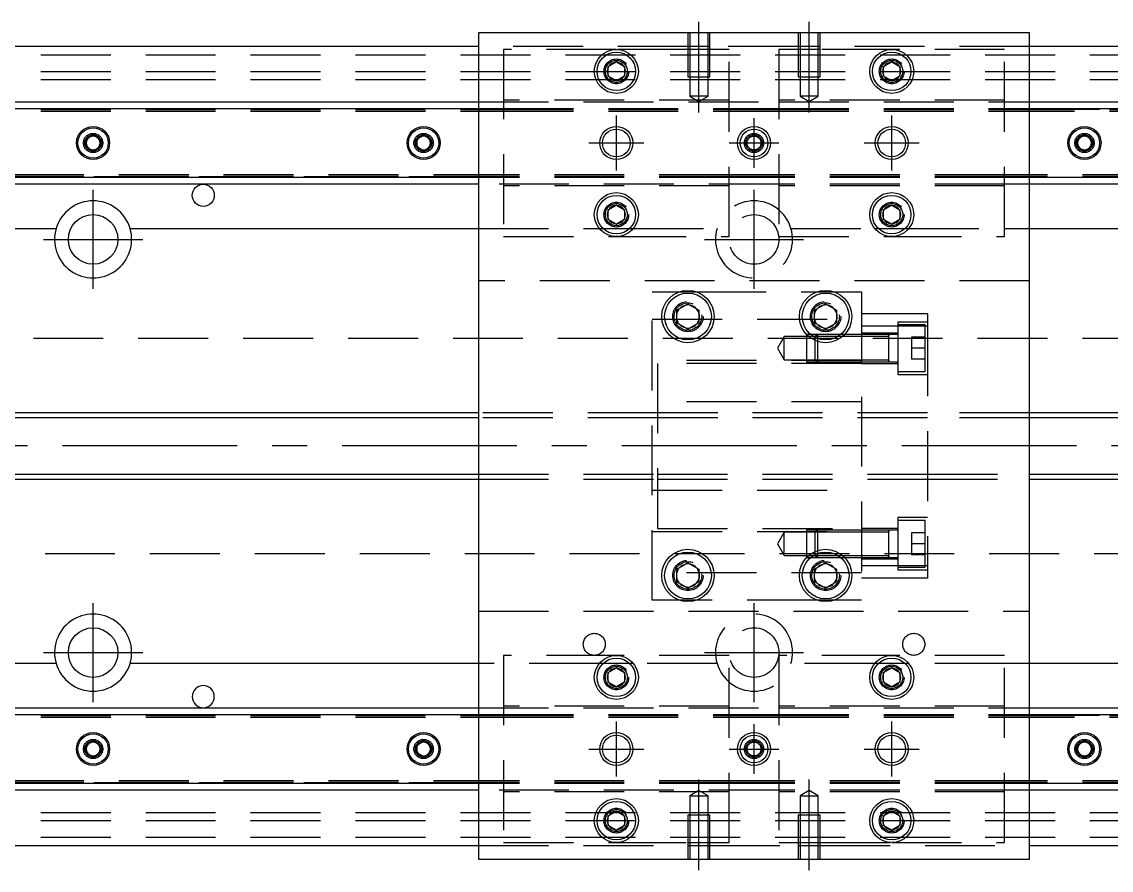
# Model space of a CAD drawing. Extents: x -10 to 847, y -260 to 77.
# Drawn here: x 187 to 384.9, y -77 to 77 of the extents above; entities that cross this region are included whole.
import ezdxf

# ---------------------------------------------------------------- set-up
doc = ezdxf.new("R2010")
doc.units = 0
doc.linetypes.add('CENTER', pattern=[50.8, 31.75, -6.35, 6.35, -6.35])
doc.linetypes.add('DASHED', pattern=[19.05, 12.7, -6.35])
doc.layers.get('0').update_dxf_attribs({"linetype": 'CONTINUOUS'})
doc.layers.add('CENTER', color=1, linetype='CENTER')

msp = doc.modelspace()

# ---------------------------------------------------------------- linework, layer by layer
at = {"color": 7, "linetype": 'CONTINUOUS'}
for p, q in [((370, 75), (270, 75)), ((270, 75), (270, -75)), ((370, -75), (370, 75)), ((270, 72.5), (0, 72.5)), ((640, 72.5), (370, 72.5)), ((293.5, 68.866026), (295, 69.73205)), ((295, 69.73205), (296.5, 68.866026)), ((343.5, 68.866026), (345, 69.73205)), ((345, 69.73205), (346.5, 68.866026)), ((293.5, 67.133974), (293.5, 68.866026)), ((296.5, 68.866026), (296.5, 67.133974)), ((343.5, 67.133974), (343.5, 68.866026)), ((346.5, 68.866026), (346.5, 67.133974)), ((295, 66.26795), (293.5, 67.133974)), ((296.5, 67.133974), (295, 66.26795)), ((345, 66.26795), (343.5, 67.133974)), ((346.5, 67.133974), (345, 66.26795)), ((0, 62.5), (270, 62.5)), ((370, 62.5), (640, 62.5)), ((0, 61.247728), (270, 61.247728)), ((370, 61.247728), (640, 61.247728)), ((198.75, 55.721688), (200, 56.443376)), ((198.75, 54.278312), (198.75, 55.721688)), ((200, 56.443376), (201.25, 55.721688)), ((201.25, 55.721688), (201.25, 54.278312)), ((258.75, 55.721688), (260, 56.443376)), ((258.75, 54.278312), (258.75, 55.721688)), ((260, 56.443376), (261.25, 55.721688)), ((261.25, 55.721688), (261.25, 54.278312)), ((378.75, 55.721688), (380, 56.443376)), ((378.75, 54.278312), (378.75, 55.721688)), ((380, 56.443376), (381.25, 55.721688)), ((381.25, 55.721688), (381.25, 54.278312)), ((200, 53.556624), (198.75, 54.278312)), ((201.25, 54.278312), (200, 53.556624)), ((260, 53.556624), (258.75, 54.278312)), ((261.25, 54.278312), (260, 53.556624)), ((380, 53.556624), (378.75, 54.278312)), ((381.25, 54.278312), (380, 53.556624)), ((270, 48.752272), (0, 48.752272)), ((270, 47.5), (0, 47.5)), ((640, 48.752272), (370, 48.752272)), ((640, 47.5), (370, 47.5)), ((293.5, 42.866026), (295, 43.73205)), ((295, 43.73205), (296.5, 42.866026)), ((343.5, 42.866026), (345, 43.73205)), ((345, 43.73205), (346.5, 42.866026)), ((293.5, 41.133974), (293.5, 42.866026)), ((296.5, 42.866026), (296.5, 41.133974)), ((343.5, 41.133974), (343.5, 42.866026)), ((346.5, 42.866026), (346.5, 41.133974)), ((295, 40.26795), (293.5, 41.133974)), ((296.5, 41.133974), (295, 40.26795)), ((345, 40.26795), (343.5, 41.133974)), ((346.5, 41.133974), (345, 40.26795)), ((86.708204, 39.5), (193.291796, 39.5)), ((206.708204, 39.5), (270, 39.5)), ((370, 39.5), (433.291796, 39.5)), ((306, 24.6547), (308, 25.809402)), ((308, 25.809402), (310, 24.6547)), ((331, 24.6547), (333, 25.809402)), ((333, 25.809402), (335, 24.6547)), ((306, 22.3453), (306, 24.6547)), ((310, 24.6547), (310, 22.3453)), ((331, 22.3453), (331, 24.6547)), ((335, 24.6547), (335, 22.3453)), ((308, 21.190598), (306, 22.3453)), ((310, 22.3453), (308, 21.190598)), ((333, 21.190598), (331, 22.3453)), ((335, 22.3453), (333, 21.190598)), ((270, 6), (60.5, 6)), ((590, 6), (370, 6)), ((60.5, -6), (270, -6)), ((370, -6), (590, -6)), ((306, -22.3453), (308, -21.190598)), ((308, -21.190598), (310, -22.3453)), ((331, -22.3453), (333, -21.190598)), ((333, -21.190598), (335, -22.3453)), ((306, -24.6547), (306, -22.3453)), ((310, -22.3453), (310, -24.6547)), ((331, -24.6547), (331, -22.3453)), ((335, -22.3453), (335, -24.6547)), ((308, -25.809402), (306, -24.6547)), ((310, -24.6547), (308, -25.809402)), ((333, -25.809402), (331, -24.6547)), ((335, -24.6547), (333, -25.809402)), ((193.291796, -39.5), (86.708204, -39.5)), ((270, -39.5), (206.708204, -39.5)), ((433.291796, -39.5), (370, -39.5)), ((293.5, -41.133974), (295, -40.26795)), ((293.5, -42.866026), (293.5, -41.133974)), ((295, -40.26795), (296.5, -41.133974)), ((296.5, -41.133974), (296.5, -42.866026)), ((343.5, -41.133974), (345, -40.26795)), ((343.5, -42.866026), (343.5, -41.133974)), ((345, -40.26795), (346.5, -41.133974)), ((346.5, -41.133974), (346.5, -42.866026)), ((295, -43.73205), (293.5, -42.866026)), ((296.5, -42.866026), (295, -43.73205)), ((345, -43.73205), (343.5, -42.866026)), ((346.5, -42.866026), (345, -43.73205)), ((0, -47.5), (270, -47.5)), ((0, -48.752272), (270, -48.752272)), ((370, -47.5), (640, -47.5)), ((370, -48.752272), (640, -48.752272)), ((198.75, -54.278312), (200, -53.556624)), ((198.75, -55.721688), (198.75, -54.278312)), ((200, -53.556624), (201.25, -54.278312)), ((201.25, -54.278312), (201.25, -55.721688)), ((258.75, -54.278312), (260, -53.556624)), ((258.75, -55.721688), (258.75, -54.278312)), ((260, -53.556624), (261.25, -54.278312)), ((261.25, -54.278312), (261.25, -55.721688)), ((378.75, -54.278312), (380, -53.556624)), ((378.75, -55.721688), (378.75, -54.278312)), ((380, -53.556624), (381.25, -54.278312)), ((381.25, -54.278312), (381.25, -55.721688)), ((200, -56.443376), (198.75, -55.721688)), ((201.25, -55.721688), (200, -56.443376)), ((260, -56.443376), (258.75, -55.721688)), ((261.25, -55.721688), (260, -56.443376)), ((380, -56.443376), (378.75, -55.721688)), ((381.25, -55.721688), (380, -56.443376)), ((270, -61.247728), (0, -61.247728)), ((640, -61.247728), (370, -61.247728)), ((270, -62.5), (0, -62.5)), ((640, -62.5), (370, -62.5)), ((293.5, -67.133974), (295, -66.26795)), ((293.5, -68.866026), (293.5, -67.133974)), ((295, -66.26795), (296.5, -67.133974)), ((296.5, -67.133974), (296.5, -68.866026)), ((343.5, -67.133974), (345, -66.26795)), ((343.5, -68.866026), (343.5, -67.133974)), ((345, -66.26795), (346.5, -67.133974)), ((346.5, -67.133974), (346.5, -68.866026)), ((295, -69.73205), (293.5, -68.866026)), ((296.5, -68.866026), (295, -69.73205)), ((345, -69.73205), (343.5, -68.866026)), ((346.5, -68.866026), (345, -69.73205)), ((0, -72.5), (270, -72.5)), ((370, -72.5), (640, -72.5)), ((270, -75), (370, -75))]:
    msp.add_line(p, q, dxfattribs=at)
at = {"color": 3, "linetype": 'DASHED'}
for p, q in [((308.000006, 75), (308.000006, 67)), ((308.35, 75), (308.35, 67)), ((311.65, 67), (311.65, 75)), ((311.999994, 67), (311.999994, 75)), ((328.000006, 75), (328.000006, 67)), ((328.35, 75), (328.35, 67)), ((331.65, 67), (331.65, 75)), ((331.999994, 67), (331.999994, 75)), ((308.000006, 72.5), (270, 72.5)), ((295, 72), (274.5, 72)), ((274.5, 72), (274.5, 38)), ((308.000006, 72), (295, 72)), ((311.999994, 72.5), (308.000006, 72.5)), ((311.999994, 72), (308.000006, 72)), ((328.000006, 72.5), (311.999994, 72.5)), ((315.5, 72), (311.999994, 72)), ((315.5, 38), (315.5, 72)), ((324.5, 72), (324.5, 38)), ((328.000006, 72), (324.5, 72)), ((331.999994, 72.5), (328.000006, 72.5)), ((331.999994, 72), (328.000006, 72)), ((370, 72.5), (331.999994, 72.5)), ((345, 72), (331.999994, 72)), ((365.5, 72), (345, 72)), ((365.5, 38), (365.5, 72)), ((0, 71), (640, 71)), ((0, 68), (640, 68)), ((296.973226, 68.326156), (297, 68)), ((346.973226, 68.326156), (347, 68)), ((0, 66.5), (640, 66.5)), ((308.000006, 67), (311.999994, 67)), ((308.35, 67), (308.35, 63.5)), ((311.65, 63.5), (311.65, 67)), ((328.000006, 67), (331.999994, 67)), ((328.35, 67), (328.35, 63.5)), ((331.65, 63.5), (331.65, 67)), ((311.65, 63.5), (308.35, 63.5)), ((308.35, 63.5), (310, 62.547372)), ((310, 62.547372), (311.65, 63.5)), ((331.65, 63.5), (328.35, 63.5)), ((328.35, 63.5), (330, 62.547372)), ((330, 62.547372), (331.65, 63.5)), ((270, 62.5), (324.5, 62.5)), ((315.5, 62.8), (274.5, 62.8)), ((365.5, 62.8), (324.5, 62.8)), ((324.5, 62.5), (365.5, 62.5)), ((365.5, 62.5), (370, 62.5)), ((0, 61.1147), (270, 61.1147)), ((0, 61.1), (274.5, 61.1)), ((0, 60.8), (274.5, 60.8)), ((270, 61.247728), (274.5, 61.247728)), ((270, 61.1147), (274.5, 61.1147)), ((274.5, 61.247728), (315.5, 61.247728)), ((274.5, 61.1147), (315.5, 61.1147)), ((274.5, 61.1), (315.5, 61.1)), ((274.5, 61.1), (315.5, 61.1)), ((274.5, 60.8), (315.5, 60.8)), ((274.5, 60.8), (315.5, 60.8)), ((315.5, 61.247728), (324.5, 61.247728)), ((315.5, 61.1147), (324.5, 61.1147)), ((315.5, 61.1), (324.5, 61.1)), ((315.5, 60.8), (324.5, 60.8)), ((324.5, 61.247728), (365.5, 61.247728)), ((324.5, 61.1147), (365.5, 61.1147)), ((324.5, 61.1), (365.5, 61.1)), ((324.5, 60.8), (365.5, 60.8)), ((365.5, 61.247728), (370, 61.247728)), ((365.5, 61.1147), (370, 61.1147)), ((365.5, 61.1), (640, 61.1)), ((365.5, 60.8), (640, 60.8)), ((370, 61.1147), (640, 61.1147)), ((198.5, 55), (198.52041, 55.24661)), ((258.5, 55), (258.52041, 55.24661)), ((381.477374, 55.25955), (381.5, 55)), ((274.5, 49.2), (0, 49.2)), ((274.5, 48.9), (0, 48.9)), ((270, 48.8853), (0, 48.8853)), ((274.5, 48.8853), (270, 48.8853)), ((274.5, 48.752272), (270, 48.752272)), ((324.5, 47.5), (270, 47.5)), ((315.5, 49.2), (274.5, 49.2)), ((315.5, 48.9), (274.5, 48.9)), ((315.5, 48.8853), (274.5, 48.8853)), ((315.5, 48.752272), (274.5, 48.752272)), ((324.5, 49.2), (315.5, 49.2)), ((324.5, 48.9), (315.5, 48.9)), ((324.5, 48.8853), (315.5, 48.8853)), ((324.5, 48.752272), (315.5, 48.752272)), ((365.5, 49.2), (324.5, 49.2)), ((365.5, 48.9), (324.5, 48.9)), ((365.5, 48.8853), (324.5, 48.8853)), ((365.5, 48.752272), (324.5, 48.752272)), ((365.5, 47.5), (324.5, 47.5)), ((640, 49.2), (365.5, 49.2)), ((640, 48.9), (365.5, 48.9)), ((370, 48.8853), (365.5, 48.8853)), ((370, 48.752272), (365.5, 48.752272)), ((370, 47.5), (365.5, 47.5)), ((640, 48.8853), (370, 48.8853)), ((315.5, 47.2), (274.5, 47.2)), ((365.5, 47.2), (324.5, 47.2)), ((293, 42), (293.030168, 42.346066)), ((346.973226, 42.326156), (347, 42)), ((270, 39.5), (291.877502, 39.5)), ((274.5, 38), (295, 38)), ((291.877502, 39.5), (292.55051, 39.5)), ((292.55051, 39.5), (297.44949, 39.5)), ((295, 38), (315.5, 38)), ((297.44949, 39.5), (298.122498, 39.5)), ((298.122498, 39.5), (313.291796, 39.5)), ((324.5, 38), (345, 38)), ((326.708204, 39.5), (341.877502, 39.5)), ((341.877502, 39.5), (342.55051, 39.5)), ((342.55051, 39.5), (347.44949, 39.5)), ((345, 38), (365.5, 38)), ((347.44949, 39.5), (348.122498, 39.5)), ((348.122498, 39.5), (365.5, 39.5)), ((365.5, 39.5), (370, 39.5)), ((370, 30), (270, 30)), ((301.5, 28), (306.47931, 28)), ((301.5, -28), (301.5, 28)), ((306.47931, 28), (309.52069, 28)), ((309.52069, 28), (331.47931, 28)), ((331.47931, 28), (334.52069, 28)), ((334.52069, 28), (339.5, 28)), ((339.5, 28), (339.5, -28)), ((310.483582, 23.786038), (310.5, 23.5)), ((335.483582, 23.786038), (335.5, 23.5)), ((351.5, 24), (339.5, 24)), ((351.5, 24), (351.5, 21.748564)), ((301.5, 23), (339.5, 23)), ((346.1, 22.50352), (346.1, 13.00352)), ((351.5, 22.50352), (346.1, 22.50352)), ((351.1, 22.00352), (346.1, 22.00352)), ((351.1, 13.50352), (351.1, 22.00352)), ((325.5, 19.85352), (324.287564, 17.75352)), ((325.5, 15.65352), (325.5, 19.85352)), ((329.5, 19.85352), (325.5, 19.85352)), ((329.5, 20.253516), (329.5, 15.253526)), ((329.532604, 20.253516), (329.5, 20.253516)), ((331.1, 19.85352), (329.5, 19.85352)), ((330.25722, 20.253516), (329.532604, 20.253516)), ((331.5, 20.253518), (330.25722, 20.253516)), ((331.5, 20.25352), (331.1, 19.85352)), ((331.1, 19.698356), (331.1, 19.85352)), ((335.183046, 19.85352), (331.1, 19.85352)), ((331.5, 20.25352), (331.5, 19.523506)), ((335.742786, 20.25352), (331.5, 20.25352)), ((335.74278, 20.253516), (331.5, 20.253518)), ((336.04396, 19.85352), (335.183046, 19.85352)), ((336.467396, 20.253516), (335.74278, 20.253516)), ((336.467402, 20.25352), (335.742786, 20.25352)), ((339.5, 19.85352), (336.04396, 19.85352)), ((339.5, 20.253516), (336.467396, 20.253516)), ((339.5, 20.25352), (336.467402, 20.25352)), ((351.5, 21.748564), (339.5, 21.748564)), ((346.1, 20.50352), (339.5, 20.50352)), ((344.505, 20.25352), (339.5, 20.25352)), ((344.5, 19.85352), (339.5, 19.85352)), ((346.1, 20.25352), (344.495, 20.25352)), ((344.5, 15.253516), (344.5, 20.253526)), ((344.5, 15.253516), (344.5, 20.253526)), ((344.5, 19.996122), (344.5, 20.25352)), ((344.5, 20.25352), (344.5, 19.996072)), ((344.5, 15.51097), (344.5, 19.996122)), ((351.5, 21.748564), (351.5, -21.748564)), ((640, 19.5), (76.969694, 19.5)), ((331.1, 19.146554), (331.1, 19.698356)), ((331.1, 15.65352), (331.1, 19.146554)), ((331.5, 19.523506), (331.5, 18.99306)), ((331.5, 18.99306), (331.5, 15.25352)), ((348.6, 19.75352), (348.6, 17.75352)), ((351.1, 19.75352), (348.6, 19.75352)), ((324.287564, 17.75352), (325.5, 15.65352)), ((348.6, 17.75352), (348.6, 15.75352)), ((351.1, 17.75352), (348.6, 17.75352)), ((339.5, 15.5), (301.5, 15.5)), ((302.5, 15), (302.5, -15)), ((339.5, 15), (302.5, 15)), ((325.5, 15.65352), (329.5, 15.65352)), ((329.5, 15.65352), (331.1, 15.65352)), ((329.5, 15.253526), (331.5, 15.253524)), ((331.1, 15.65352), (339.5, 15.65352)), ((331.1, 15.65352), (331.5, 15.25352)), ((331.5, 15.253524), (339.5, 15.253526)), ((331.5, 15.25352), (339.5, 15.25352)), ((339.5, 15.65352), (344.5, 15.65352)), ((339.5, 15.25352), (344.505, 15.25352)), ((339.5, 15.00352), (346.1, 15.00352)), ((344.495, 15.25352), (346.1, 15.25352)), ((344.5, 15.510988), (344.5, 15.25352)), ((344.5, 15.25352), (344.5, 15.51097)), ((351.1, 15.75352), (348.6, 15.75352)), ((346.1, 13.50352), (351.1, 13.50352)), ((346.1, 13.00352), (351.5, 13.00352)), ((339.5, 8), (301.5, 8)), ((302.5, 6), (270, 6)), ((351.5, 6), (302.5, 6)), ((370, 6), (351.5, 6)), ((302.5, 5.125), (270, 5.125)), ((351.5, 5.125), (302.5, 5.125)), ((370, 5.125), (351.5, 5.125)), ((270, -5.125), (302.5, -5.125)), ((302.5, -5.125), (351.5, -5.125)), ((351.5, -5.125), (370, -5.125)), ((270, -6), (302.5, -6)), ((302.5, -6), (351.5, -6)), ((351.5, -6), (370, -6)), ((301.5, -8), (339.5, -8)), ((346.1, -13.00352), (346.1, -22.50352)), ((351.5, -13.00352), (346.1, -13.00352)), ((351.1, -13.50352), (346.1, -13.50352)), ((351.1, -22.00352), (351.1, -13.50352)), ((301.5, -15.5), (339.5, -15.5)), ((302.5, -15), (339.5, -15)), ((325.5, -15.65352), (324.287564, -17.75352)), ((325.5, -19.85352), (325.5, -15.65352)), ((329.5, -15.65352), (325.5, -15.65352)), ((329.5, -15.253526), (329.5, -20.253516)), ((331.499994, -15.253526), (329.5, -15.253526)), ((331.1, -15.65352), (329.5, -15.65352)), ((331.5, -15.25352), (331.1, -15.65352)), ((331.1, -19.146554), (331.1, -15.65352)), ((339.5, -15.65352), (331.1, -15.65352)), ((339.5, -15.253526), (331.499994, -15.253526)), ((331.5, -15.25352), (331.5, -18.99306)), ((339.5, -15.25352), (331.5, -15.25352)), ((346.1, -15.00352), (339.5, -15.00352)), ((344.505, -15.25352), (339.5, -15.25352)), ((344.5, -15.65352), (339.5, -15.65352)), ((346.1, -15.25352), (344.495, -15.25352)), ((344.5, -20.253526), (344.5, -15.253516)), ((344.5, -20.253526), (344.5, -15.253516)), ((344.5, -15.51092), (344.5, -15.25352)), ((344.5, -15.25352), (344.5, -15.51097)), ((344.5, -19.996072), (344.5, -15.51092)), ((348.6, -15.75352), (348.6, -17.75352)), ((351.1, -15.75352), (348.6, -15.75352)), ((324.287564, -17.75352), (325.5, -19.85352)), ((348.6, -17.75352), (348.6, -19.75352)), ((351.1, -17.75352), (348.6, -17.75352)), ((76.969694, -19.5), (640, -19.5)), ((331.1, -19.698356), (331.1, -19.146554)), ((331.1, -19.85352), (331.1, -19.698356)), ((331.5, -18.99306), (331.5, -19.523506)), ((331.5, -19.523506), (331.5, -20.25352)), ((351.1, -19.75352), (348.6, -19.75352)), ((325.5, -19.85352), (329.5, -19.85352)), ((329.5, -19.85352), (331.1, -19.85352)), ((329.5, -20.253516), (329.532604, -20.253516)), ((329.532604, -20.253516), (330.25722, -20.253516)), ((330.25722, -20.253516), (331.499994, -20.253516)), ((331.1, -19.85352), (335.183046, -19.85352)), ((331.1, -19.85352), (331.5, -20.25352)), ((331.499994, -20.253516), (335.74278, -20.253516)), ((331.5, -20.25352), (335.742786, -20.25352)), ((335.183046, -19.85352), (336.04396, -19.85352)), ((335.74278, -20.253516), (336.467396, -20.253516)), ((335.742786, -20.25352), (336.467402, -20.25352)), ((336.04396, -19.85352), (339.5, -19.85352)), ((336.467396, -20.253516), (339.5, -20.253516)), ((336.467402, -20.25352), (339.5, -20.25352)), ((339.5, -19.85352), (344.5, -19.85352)), ((339.5, -20.25352), (344.505, -20.25352)), ((339.5, -20.50352), (346.1, -20.50352)), ((351.5, -21.748564), (339.5, -21.748564)), ((344.495, -20.25352), (346.1, -20.25352)), ((344.5, -19.996054), (344.5, -20.25352)), ((344.5, -20.25352), (344.5, -19.996072)), ((351.5, -21.748564), (351.5, -24)), ((339.5, -23), (301.5, -23)), ((310.483582, -23.213962), (310.5, -23.5)), ((335.483582, -23.213962), (335.5, -23.5)), ((346.1, -22.00352), (351.1, -22.00352)), ((346.1, -22.50352), (351.5, -22.50352)), ((351.5, -24), (339.5, -24)), ((306.47931, -28), (301.5, -28)), ((309.52069, -28), (306.47931, -28)), ((331.47931, -28), (309.52069, -28)), ((334.52069, -28), (331.47931, -28)), ((339.5, -28), (334.52069, -28)), ((270, -30), (370, -30)), ((291.877502, -39.5), (270, -39.5)), ((295, -38), (274.5, -38)), ((274.5, -38), (274.5, -72)), ((292.55051, -39.5), (291.877502, -39.5)), ((297.44949, -39.5), (292.55051, -39.5)), ((315.5, -38), (295, -38)), ((298.122498, -39.5), (297.44949, -39.5)), ((313.291796, -39.5), (298.122498, -39.5)), ((315.5, -72), (315.5, -38)), ((324.5, -38), (324.5, -72)), ((345, -38), (324.5, -38)), ((341.877502, -39.5), (326.708204, -39.5)), ((342.55051, -39.5), (341.877502, -39.5)), ((347.44949, -39.5), (342.55051, -39.5)), ((365.5, -38), (345, -38)), ((348.122498, -39.5), (347.44949, -39.5)), ((365.5, -39.5), (348.122498, -39.5)), ((365.5, -72), (365.5, -38)), ((370, -39.5), (365.5, -39.5)), ((296.973226, -41.673844), (297, -42)), ((346.973226, -41.673844), (347, -42)), ((315.5, -47.2), (274.5, -47.2)), ((365.5, -47.2), (324.5, -47.2)), ((0, -48.8853), (270, -48.8853)), ((0, -48.9), (274.5, -48.9)), ((0, -49.2), (274.5, -49.2)), ((270, -47.5), (324.5, -47.5)), ((270, -48.752272), (274.5, -48.752272)), ((270, -48.8853), (274.5, -48.8853)), ((274.5, -48.752272), (315.5, -48.752272)), ((274.5, -48.8853), (315.5, -48.8853)), ((274.5, -48.9), (315.5, -48.9)), ((274.5, -49.2), (315.5, -49.2)), ((315.5, -48.752272), (324.5, -48.752272)), ((315.5, -48.8853), (324.5, -48.8853)), ((315.5, -48.9), (324.5, -48.9)), ((315.5, -49.2), (324.5, -49.2)), ((324.5, -47.5), (365.5, -47.5)), ((324.5, -48.752272), (365.5, -48.752272)), ((324.5, -48.8853), (365.5, -48.8853)), ((324.5, -48.9), (365.5, -48.9)), ((324.5, -49.2), (365.5, -49.2)), ((365.5, -47.5), (370, -47.5)), ((365.5, -48.752272), (370, -48.752272)), ((365.5, -48.8853), (370, -48.8853)), ((365.5, -48.9), (640, -48.9)), ((365.5, -49.2), (640, -49.2)), ((370, -48.8853), (640, -48.8853)), ((201.477374, -54.74045), (201.5, -55)), ((261.477374, -54.74045), (261.5, -55)), ((381.477374, -54.74045), (381.5, -55)), ((274.5, -60.8), (0, -60.8)), ((274.5, -61.1), (0, -61.1)), ((270, -61.1147), (0, -61.1147)), ((274.5, -61.1147), (270, -61.1147)), ((274.5, -61.247728), (270, -61.247728)), ((315.5, -60.8), (274.5, -60.8)), ((315.5, -60.8), (274.5, -60.8)), ((315.5, -61.1), (274.5, -61.1)), ((315.5, -61.1), (274.5, -61.1)), ((315.5, -61.1147), (274.5, -61.1147)), ((315.5, -61.247728), (274.5, -61.247728)), ((324.5, -60.8), (315.5, -60.8)), ((324.5, -61.1), (315.5, -61.1)), ((324.5, -61.1147), (315.5, -61.1147)), ((324.5, -61.247728), (315.5, -61.247728)), ((365.5, -60.8), (324.5, -60.8)), ((365.5, -61.1), (324.5, -61.1)), ((365.5, -61.1147), (324.5, -61.1147)), ((365.5, -61.247728), (324.5, -61.247728)), ((640, -60.8), (365.5, -60.8)), ((640, -61.1), (365.5, -61.1)), ((370, -61.1147), (365.5, -61.1147)), ((370, -61.247728), (365.5, -61.247728)), ((640, -61.1147), (370, -61.1147)), ((324.5, -62.5), (270, -62.5)), ((315.5, -62.8), (274.5, -62.8)), ((310, -62.547372), (308.35, -63.5)), ((311.65, -63.5), (310, -62.547372)), ((365.5, -62.5), (324.5, -62.5)), ((365.5, -62.8), (324.5, -62.8)), ((330, -62.547372), (328.35, -63.5)), ((331.65, -63.5), (330, -62.547372)), ((370, -62.5), (365.5, -62.5)), ((308.35, -63.5), (310, -63.5)), ((308.35, -63.5), (308.35, -67)), ((310, -63.5), (311.65, -63.5)), ((311.65, -67), (311.65, -63.5)), ((328.35, -63.5), (330, -63.5)), ((328.35, -63.5), (328.35, -67)), ((330, -63.5), (331.65, -63.5)), ((331.65, -67), (331.65, -63.5)), ((0, -66.5), (640, -66.5)), ((311.999994, -67), (308.000006, -67)), ((308.000006, -67), (308.000006, -75)), ((308.35, -67), (308.35, -75)), ((311.65, -75), (311.65, -67)), ((311.999994, -75), (311.999994, -67)), ((331.999994, -67), (328.000006, -67)), ((328.000006, -67), (328.000006, -75)), ((328.35, -67), (328.35, -75)), ((331.65, -75), (331.65, -67)), ((331.999994, -75), (331.999994, -67)), ((0, -68), (640, -68)), ((296.973226, -67.673844), (297, -68)), ((346.973226, -67.673844), (347, -68)), ((0, -71), (640, -71)), ((270, -72.5), (308.000006, -72.5)), ((274.5, -72), (295, -72)), ((295, -72), (308.000006, -72)), ((308.000006, -72), (311.999994, -72)), ((308.000006, -72.5), (311.999994, -72.5)), ((311.999994, -72), (315.5, -72)), ((311.999994, -72.5), (328.000006, -72.5)), ((324.5, -72), (328.000006, -72)), ((328.000006, -72), (331.999994, -72)), ((328.000006, -72.5), (331.999994, -72.5)), ((331.999994, -72), (345, -72)), ((331.999994, -72.5), (370, -72.5)), ((345, -72), (365.5, -72))]:
    msp.add_line(p, q, dxfattribs=at)
at = {"color": 3, "linetype": 'CONTINUOUS'}
for p, q in [((270, 5.125), (60.5, 5.125)), ((590, 5.125), (370, 5.125)), ((60.5, -5.125), (270, -5.125)), ((370, -5.125), (590, -5.125))]:
    msp.add_line(p, q, dxfattribs=at)
at = {"color": 7, "linetype": 'CONTINUOUS'}
for centre, radius in [((295, 68), 4), ((295, 68), 3.5), ((345, 68), 4), ((345, 68), 3.5), ((200, 55), 3), ((200, 55), 2.75), ((260, 55), 3), ((260, 55), 2.75), ((295, 55), 2.5), ((320, 55), 3), ((320, 55), 2.5), ((345, 55), 2.5), ((380, 55), 3), ((380, 55), 2.75), ((220, 45.5), 2), ((295, 42), 4), ((295, 42), 3.5), ((345, 42), 4), ((345, 42), 3.5), ((200, 37.5), 4.5), ((308, 23.5), 4.75), ((308, 23.5), 4.25), ((333, 23.5), 4.75), ((333, 23.5), 4.25), ((308, -23.5), 4.75), ((308, -23.5), 4.25), ((333, -23.5), 4.75), ((333, -23.5), 4.25), ((200, -37.5), 4.5), ((295, -42), 4), ((295, -42), 3.5), ((345, -42), 4), ((345, -42), 3.5), ((200, -55), 3), ((200, -55), 2.75), ((260, -55), 3), ((260, -55), 2.75), ((295, -55), 2.5), ((320, -55), 3), ((320, -55), 2.5), ((345, -55), 2.5), ((380, -55), 3), ((380, -55), 2.75), ((295, -68), 4), ((295, -68), 3.5), ((345, -68), 4), ((345, -68), 3.5)]:
    msp.add_circle(centre, radius, dxfattribs=at)
at = {"color": 3, "linetype": 'DASHED'}
for centre, radius in [((295, 68), 2.25), ((295, 68), 2), ((345, 68), 2.25), ((345, 68), 2), ((200, 55), 1.75), ((200, 55), 1.5), ((260, 55), 1.75), ((260, 55), 1.5), ((320, 55), 1.75), ((320, 55), 1.5), ((320, 55), 1.25), ((380, 55), 1.75), ((380, 55), 1.5), ((295, 42), 2.25), ((295, 42), 2), ((345, 42), 2.25), ((345, 42), 2), ((320, 37.5), 4.5), ((308, 23.5), 2.75), ((308, 23.5), 2.5), ((333, 23.5), 2.75), ((333, 23.5), 2.5), ((308, -23.5), 2.75), ((308, -23.5), 2.5), ((333, -23.5), 2.75), ((333, -23.5), 2.5), ((320, -37.5), 4.5), ((291, -36), 2), ((349, -36), 2), ((295, -42), 2.25), ((295, -42), 2), ((345, -42), 2.25), ((345, -42), 2), ((200, -55), 1.75), ((260, -55), 1.75), ((320, -55), 1.75), ((380, -55), 1.75), ((200, -55), 1.5), ((260, -55), 1.5), ((320, -55), 1.5), ((320, -55), 1.25), ((380, -55), 1.5), ((295, -68), 2.25), ((295, -68), 2), ((345, -68), 2.25), ((345, -68), 2)]:
    msp.add_circle(centre, radius, dxfattribs=at)
at = {"color": 3, "linetype": 'CONTINUOUS'}
for centre in [(295, 55), (345, 55), (295, -55), (345, -55)]:
    msp.add_circle(centre, 3, dxfattribs=at)
at = {"color": 7, "linetype": 'CONTINUOUS'}
for centre, radius, start, end in [((295, 68), 1.65, 95.380023, 144.619977), ((295, 68), 1.65, 84.619977, 95.380023), ((295, 68), 1.65, 35.380023, 84.619977), ((345, 68), 1.65, 95.380023, 144.619977), ((345, 68), 1.65, 84.619977, 95.380023), ((345, 68), 1.65, 35.380023, 84.619977), ((295, 68), 1.65, 155.380023, 180), ((295, 68), 1.65, 180, 204.619977), ((295, 68), 1.65, 144.619977, 155.380023), ((295, 68), 1.65, 204.619977, 215.380023), ((295, 68), 1.65, 24.619977, 35.380023), ((295, 68), 1.65, 324.619977, 335.380023), ((295, 68), 1.65, 335.380023, 24.619977), ((345, 68), 1.65, 155.380023, 180), ((345, 68), 1.65, 180, 204.619977), ((345, 68), 1.65, 144.619977, 155.380023), ((345, 68), 1.65, 204.619977, 215.380023), ((345, 68), 1.65, 24.619977, 35.380023), ((345, 68), 1.65, 324.619977, 335.380023), ((345, 68), 1.65, 335.380023, 24.619977), ((295, 68), 1.65, 215.380023, 264.619977), ((295, 68), 1.65, 264.619977, 275.380023), ((295, 68), 1.65, 275.380023, 324.619977), ((345, 68), 1.65, 215.380023, 264.619977), ((345, 68), 1.65, 264.619977, 275.380023), ((345, 68), 1.65, 275.380023, 324.619977), ((200, 55), 1.25, 120, 180), ((200, 55), 1.25, 60, 120), ((200, 55), 1.25, 0, 60), ((260, 55), 1.25, 120, 180), ((260, 55), 1.25, 60, 120), ((260, 55), 1.25, 0, 60), ((380, 55), 1.25, 120, 180), ((380, 55), 1.25, 60, 120), ((380, 55), 1.25, 0, 60), ((200, 55), 1.25, 180, 240), ((200, 55), 1.25, 240, 300), ((200, 55), 1.25, 300, 0), ((260, 55), 1.25, 180, 240), ((260, 55), 1.25, 240, 300), ((260, 55), 1.25, 300, 0), ((380, 55), 1.25, 180, 240), ((380, 55), 1.25, 240, 300), ((380, 55), 1.25, 300, 0), ((200, 37.5), 7, 16.60155, 163.39845), ((295, 42), 1.65, 95.380023, 144.619977), ((295, 42), 1.65, 84.619977, 95.380023), ((295, 42), 1.65, 35.380023, 84.619977), ((345, 42), 1.65, 95.380023, 144.619977), ((345, 42), 1.65, 84.619977, 95.380023), ((345, 42), 1.65, 35.380023, 84.619977), ((295, 42), 1.65, 155.380023, 180), ((295, 42), 1.65, 180, 204.619977), ((295, 42), 1.65, 144.619977, 155.380023), ((295, 42), 1.65, 24.619977, 35.380023), ((295, 42), 1.65, 335.380023, 24.619977), ((345, 42), 1.65, 155.380023, 180), ((345, 42), 1.65, 180, 204.619977), ((345, 42), 1.65, 144.619977, 155.380023), ((345, 42), 1.65, 24.619977, 35.380023), ((345, 42), 1.65, 335.380023, 24.619977), ((295, 42), 1.65, 204.619977, 215.380023), ((295, 42), 1.65, 215.380023, 264.619977), ((295, 42), 1.65, 264.619977, 275.380023), ((295, 42), 1.65, 275.380023, 324.619977), ((295, 42), 1.65, 324.619977, 335.380023), ((345, 42), 1.65, 204.619977, 215.380023), ((345, 42), 1.65, 215.380023, 264.619977), ((345, 42), 1.65, 264.619977, 275.380023), ((345, 42), 1.65, 275.380023, 324.619977), ((345, 42), 1.65, 324.619977, 335.380023), ((200, 37.5), 7, 163.39845, 16.60155), ((308, 23.5), 2.1, 162.24721, 180), ((308, 23.5), 2.1, 137.75279, 162.24721), ((308, 23.5), 2.1, 102.24721, 137.75279), ((308, 23.5), 2.1, 77.75279, 102.24721), ((308, 23.5), 2.1, 42.24721, 77.75279), ((308, 23.5), 2.1, 17.75279, 42.24721), ((308, 23.5), 2.1, 342.24721, 17.75279), ((333, 23.5), 2.1, 162.24721, 180), ((333, 23.5), 2.1, 137.75279, 162.24721), ((333, 23.5), 2.1, 102.24721, 137.75279), ((333, 23.5), 2.1, 77.75279, 102.24721), ((333, 23.5), 2.1, 42.24721, 77.75279), ((333, 23.5), 2.1, 17.75279, 42.24721), ((333, 23.5), 2.1, 342.24721, 17.75279), ((308, 23.5), 2.1, 180, 197.75279), ((308, 23.5), 2.1, 197.75279, 222.24721), ((308, 23.5), 2.1, 222.24721, 257.75279), ((308, 23.5), 2.1, 282.24721, 317.75279), ((308, 23.5), 2.1, 317.75279, 342.24721), ((333, 23.5), 2.1, 180, 197.75279), ((333, 23.5), 2.1, 197.75279, 222.24721), ((333, 23.5), 2.1, 222.24721, 257.75279), ((333, 23.5), 2.1, 282.24721, 317.75279), ((333, 23.5), 2.1, 317.75279, 342.24721), ((308, 23.5), 2.1, 257.75279, 282.24721), ((333, 23.5), 2.1, 257.75279, 282.24721), ((308, -23.5), 2.1, 102.24721, 137.75279), ((308, -23.5), 2.1, 77.75279, 102.24721), ((308, -23.5), 2.1, 42.24721, 77.75279), ((333, -23.5), 2.1, 102.24721, 137.75279), ((333, -23.5), 2.1, 77.75279, 102.24721), ((333, -23.5), 2.1, 42.24721, 77.75279), ((308, -23.5), 2.1, 162.24721, 180), ((308, -23.5), 2.1, 180, 197.75279), ((308, -23.5), 2.1, 137.75279, 162.24721), ((308, -23.5), 2.1, 17.75279, 42.24721), ((308, -23.5), 2.1, 342.24721, 17.75279), ((333, -23.5), 2.1, 162.24721, 180), ((333, -23.5), 2.1, 180, 197.75279), ((333, -23.5), 2.1, 137.75279, 162.24721), ((333, -23.5), 2.1, 17.75279, 42.24721), ((333, -23.5), 2.1, 342.24721, 17.75279), ((308, -23.5), 2.1, 197.75279, 222.24721), ((308, -23.5), 2.1, 222.24721, 257.75279), ((308, -23.5), 2.1, 257.75279, 282.24721), ((308, -23.5), 2.1, 282.24721, 317.75279), ((308, -23.5), 2.1, 317.75279, 342.24721), ((333, -23.5), 2.1, 197.75279, 222.24721), ((333, -23.5), 2.1, 222.24721, 257.75279), ((333, -23.5), 2.1, 257.75279, 282.24721), ((333, -23.5), 2.1, 282.24721, 317.75279), ((333, -23.5), 2.1, 317.75279, 342.24721), ((200, -37.5), 7, 343.39845, 196.60155), ((200, -37.5), 7, 196.60155, 343.39845), ((295, -42), 1.65, 155.380023, 180), ((295, -42), 1.65, 144.619977, 155.380023), ((295, -42), 1.65, 95.380023, 144.619977), ((295, -42), 1.65, 84.619977, 95.380023), ((295, -42), 1.65, 35.380023, 84.619977), ((295, -42), 1.65, 24.619977, 35.380023), ((295, -42), 1.65, 335.380023, 24.619977), ((345, -42), 1.65, 155.380023, 180), ((345, -42), 1.65, 144.619977, 155.380023), ((345, -42), 1.65, 95.380023, 144.619977), ((345, -42), 1.65, 84.619977, 95.380023), ((345, -42), 1.65, 35.380023, 84.619977), ((345, -42), 1.65, 24.619977, 35.380023), ((345, -42), 1.65, 335.380023, 24.619977), ((220, -45.5), 2, 90, 270), ((220, -45.5), 2, 270, 90), ((295, -42), 1.65, 180, 204.619977), ((295, -42), 1.65, 204.619977, 215.380023), ((295, -42), 1.65, 215.380023, 264.619977), ((295, -42), 1.65, 275.380023, 324.619977), ((295, -42), 1.65, 324.619977, 335.380023), ((345, -42), 1.65, 180, 204.619977), ((345, -42), 1.65, 204.619977, 215.380023), ((345, -42), 1.65, 215.380023, 264.619977), ((345, -42), 1.65, 275.380023, 324.619977), ((345, -42), 1.65, 324.619977, 335.380023), ((295, -42), 1.65, 264.619977, 275.380023), ((345, -42), 1.65, 264.619977, 275.380023), ((200, -55), 1.25, 120, 180), ((200, -55), 1.25, 180, 240), ((200, -55), 1.25, 60, 120), ((200, -55), 1.25, 0, 60), ((200, -55), 1.25, 300, 0), ((260, -55), 1.25, 120, 180), ((260, -55), 1.25, 180, 240), ((260, -55), 1.25, 60, 120), ((260, -55), 1.25, 0, 60), ((260, -55), 1.25, 300, 0), ((380, -55), 1.25, 120, 180), ((380, -55), 1.25, 180, 240), ((380, -55), 1.25, 60, 120), ((380, -55), 1.25, 0, 60), ((380, -55), 1.25, 300, 0), ((200, -55), 1.25, 240, 300), ((260, -55), 1.25, 240, 300), ((380, -55), 1.25, 240, 300), ((295, -68), 1.65, 144.619977, 155.380023), ((295, -68), 1.65, 95.380023, 144.619977), ((295, -68), 1.65, 84.619977, 95.380023), ((295, -68), 1.65, 35.380023, 84.619977), ((295, -68), 1.65, 24.619977, 35.380023), ((345, -68), 1.65, 144.619977, 155.380023), ((345, -68), 1.65, 95.380023, 144.619977), ((345, -68), 1.65, 84.619977, 95.380023), ((345, -68), 1.65, 35.380023, 84.619977), ((345, -68), 1.65, 24.619977, 35.380023), ((295, -68), 1.65, 155.380023, 180), ((295, -68), 1.65, 180, 204.619977), ((295, -68), 1.65, 204.619977, 215.380023), ((295, -68), 1.65, 215.380023, 264.619977), ((295, -68), 1.65, 275.380023, 324.619977), ((295, -68), 1.65, 324.619977, 335.380023), ((295, -68), 1.65, 335.380023, 24.619977), ((345, -68), 1.65, 155.380023, 180), ((345, -68), 1.65, 180, 204.619977), ((345, -68), 1.65, 204.619977, 215.380023), ((345, -68), 1.65, 215.380023, 264.619977), ((345, -68), 1.65, 275.380023, 324.619977), ((345, -68), 1.65, 324.619977, 335.380023), ((345, -68), 1.65, 335.380023, 24.619977), ((295, -68), 1.65, 264.619977, 275.380023), ((345, -68), 1.65, 264.619977, 275.380023)]:
    msp.add_arc(centre, radius, start, end, dxfattribs=at)
at = {"color": 3, "linetype": 'DASHED'}
for centre, start, end in [((320, 37.5), 16.60155, 163.39845), ((320, 37.5), 163.39845, 16.60155), ((320, -37.5), 343.39845, 196.60155), ((320, -37.5), 196.60155, 343.39845)]:
    msp.add_arc(centre, 7, start, end, dxfattribs=at)
at = {"layer": 'CENTER', "color": 1, "linetype": 'CENTER'}
for p, q in [((310, 60.547372), (310, 77)), ((330, 60.547372), (330, 77)), ((295, 50), (295, 60)), ((320, 50.5), (320, 59.5)), ((345, 50), (345, 60)), ((290, 55), (300, 55)), ((315.5, 55), (324.5, 55)), ((340, 55), (350, 55)), ((200, 28.5), (200, 46.5)), ((320, 28.5), (320, 46.5)), ((191, 37.5), (209, 37.5)), ((311, 37.5), (329, 37.5)), ((683.361871, 0), (-10.32213, 0)), ((200, -46.5), (200, -28.5)), ((320, -46.5), (320, -28.5)), ((191, -37.5), (209, -37.5)), ((311, -37.5), (329, -37.5)), ((295, -60), (295, -50)), ((320, -59.5), (320, -50.5)), ((345, -60), (345, -50)), ((290, -55), (300, -55)), ((315.5, -55), (324.5, -55)), ((340, -55), (350, -55)), ((310, -77), (310, -60.547372)), ((330, -77), (330, -60.547372))]:
    msp.add_line(p, q, dxfattribs=at)

doc.saveas('drawing.dxf')
